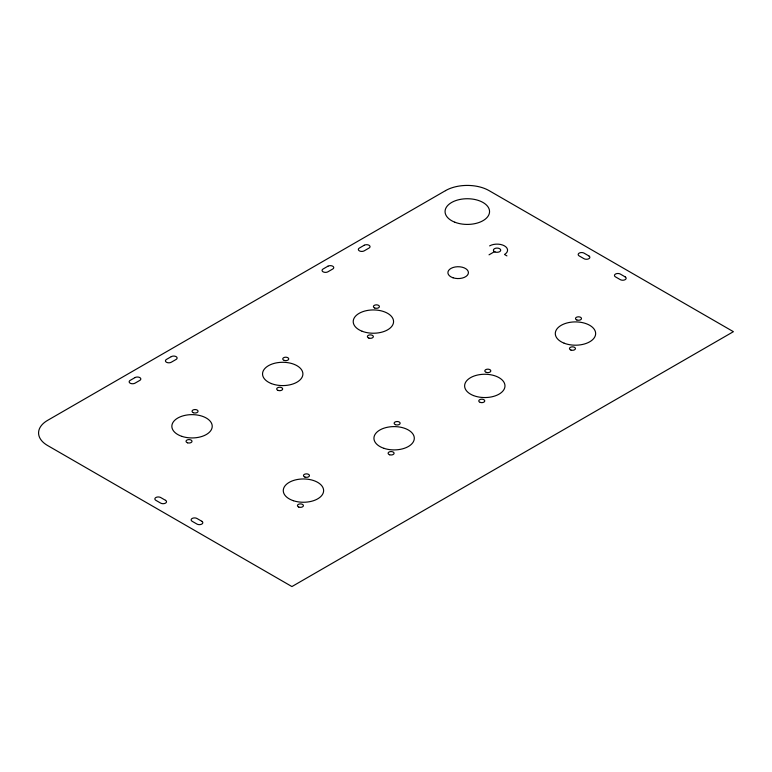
<?xml version="1.0" encoding="UTF-8"?>
<svg xmlns="http://www.w3.org/2000/svg" width="772" height="772" viewBox="0 0 772 772"><rect width="100%" height="100%" fill="white"/><g stroke="black" fill="none" stroke-linecap="round" stroke-linejoin="round"><path stroke-width="1.16" d="M489.023 254.828L494.456 251.691M506.924 255.889L504.492 254.48A10.518 6.07 0 0 0 504.492 245.892A10.518 6.07 0 0 0 489.622 245.892M445.531 190.626L47.594 420.373A30.793 17.775 0 0 0 47.594 445.512L291.922 586.566L733.4 331.68L489.072 190.626A30.793 17.775 0 0 0 445.531 190.626M134.984 377.595L130.15 380.393A3.426 1.978 0 0 0 130.15 383.182A3.426 1.978 0 0 0 134.984 383.182L139.819 380.393A3.426 1.978 0 0 0 139.819 377.595A3.426 1.978 0 0 0 134.984 377.595M171.268 356.645L166.434 359.443A3.426 1.978 0 0 0 166.434 362.232A3.426 1.978 0 0 0 171.268 362.232L176.112 359.443A3.426 1.978 0 0 0 176.112 356.645A3.426 1.978 0 0 0 171.268 356.645M327.907 266.215L323.063 269.013A3.426 1.978 0 0 0 323.063 271.802A3.426 1.978 0 0 0 327.907 271.802L332.742 269.013A3.426 1.978 0 0 0 332.742 266.215A3.426 1.978 0 0 0 327.907 266.215M364.191 245.264L359.356 248.063A3.426 1.978 0 0 0 359.356 250.852A3.426 1.978 0 0 0 364.191 250.852L369.026 248.063A3.426 1.978 0 0 0 369.026 245.264A3.426 1.978 0 0 0 364.191 245.264M588.862 255.918L584.028 253.12A3.426 1.978 0 0 0 579.183 253.12A3.426 1.978 0 0 0 579.183 255.918L584.028 258.707A3.426 1.978 0 0 0 588.862 258.707A3.426 1.978 0 0 0 588.862 255.918M625.146 276.868L620.312 274.07A3.426 1.978 0 0 0 615.467 274.07A3.426 1.978 0 0 0 615.467 276.868L620.312 279.657A3.426 1.978 0 0 0 625.146 279.657A3.426 1.978 0 0 0 625.146 276.868M165.526 500.324L160.692 497.535A3.426 1.978 0 0 0 155.847 497.535A3.426 1.978 0 0 0 155.847 500.324L160.692 503.122A3.426 1.978 0 0 0 165.526 503.122A3.426 1.978 0 0 0 165.526 500.324M201.81 521.274L196.976 518.485A3.426 1.978 0 0 0 192.131 518.485A3.426 1.978 0 0 0 192.131 521.274L196.976 524.072A3.426 1.978 0 0 0 201.81 524.072A3.426 1.978 0 0 0 201.81 521.274M193.376 412.711A2.991 1.727 0 0 0 198.047 411.399A2.991 1.727 0 0 0 193.753 409.72A2.991 1.727 0 0 0 193.376 412.711M187.519 442.8A2.991 1.727 0 0 0 192.006 441.304A2.991 1.727 0 0 0 187.519 439.808A2.991 1.727 0 0 0 187.519 442.8M284.241 360.418A2.991 1.727 0 0 0 288.728 358.922A2.991 1.727 0 0 0 284.241 357.426A2.991 1.727 0 0 0 284.241 360.418M278.19 390.449A2.991 1.727 0 0 0 282.677 388.953A2.991 1.727 0 0 0 278.19 387.457A2.991 1.727 0 0 0 278.19 390.449M368.871 338.097A2.991 1.727 0 0 0 373.358 336.602A2.991 1.727 0 0 0 368.871 335.106A2.991 1.727 0 0 0 368.871 338.097M374.729 308.009A2.991 1.727 0 0 0 379.399 306.696A2.991 1.727 0 0 0 375.105 305.017A2.991 1.727 0 0 0 374.729 308.009M453.019 277.775A10.268 5.925 0 0 0 468.421 272.651A10.268 5.925 0 0 0 453.019 267.517A10.268 5.925 0 0 0 453.019 277.775M362.078 331.236A20.188 11.657 0 0 0 393.517 322.416A20.188 11.657 0 0 0 364.567 311.106A20.188 11.657 0 0 0 362.078 331.236M271.397 383.587A20.188 11.657 0 0 0 302.846 374.767A20.188 11.657 0 0 0 273.896 363.458A20.188 11.657 0 0 0 271.397 383.587M181.941 436.383A20.188 11.657 0 0 0 212.223 426.289A20.188 11.657 0 0 0 181.941 416.195A20.188 11.657 0 0 0 181.941 436.383M494.997 251.942A3.677 2.123 0 0 0 500.719 250.34A3.677 2.123 0 0 0 495.45 248.285A3.677 2.123 0 0 0 494.997 251.942M293.35 500.7A20.188 11.657 0 0 0 323.622 490.606A20.188 11.657 0 0 0 293.35 480.522A20.188 11.657 0 0 0 293.35 500.7M304.969 477.096A2.991 1.727 0 0 0 309.456 475.591A2.991 1.727 0 0 0 304.969 474.095A2.991 1.727 0 0 0 304.969 477.096M298.735 507.05A2.991 1.727 0 0 0 303.406 505.747A2.991 1.727 0 0 0 299.111 504.068A2.991 1.727 0 0 0 298.735 507.05M395.467 424.677A2.991 1.727 0 0 0 400.128 423.365A2.991 1.727 0 0 0 395.833 421.686A2.991 1.727 0 0 0 395.467 424.677M389.599 454.766A2.991 1.727 0 0 0 394.087 453.27A2.991 1.727 0 0 0 389.599 451.774A2.991 1.727 0 0 0 389.599 454.766M486.321 372.393A2.991 1.727 0 0 0 490.809 370.888A2.991 1.727 0 0 0 486.321 369.392A2.991 1.727 0 0 0 486.321 372.393M480.271 402.415A2.991 1.727 0 0 0 484.758 400.919A2.991 1.727 0 0 0 480.271 399.423A2.991 1.727 0 0 0 480.271 402.415M473.477 395.553A20.188 11.657 0 0 0 504.927 386.733A20.188 11.657 0 0 0 475.977 375.424A20.188 11.657 0 0 0 473.477 395.553M384.022 448.349A20.188 11.657 0 0 0 414.303 438.255A20.188 11.657 0 0 0 384.022 428.161A20.188 11.657 0 0 0 384.022 448.349M454.833 222.211A22.243 12.844 0 0 0 489.496 212.493A22.243 12.844 0 0 0 457.584 200.025A22.243 12.844 0 0 0 454.833 222.211M576.819 319.975A2.991 1.727 0 0 0 581.48 318.662A2.991 1.727 0 0 0 577.186 316.983A2.991 1.727 0 0 0 576.819 319.975M570.952 350.063A2.991 1.727 0 0 0 575.439 348.568A2.991 1.727 0 0 0 570.952 347.072A2.991 1.727 0 0 0 570.952 350.063M564.158 343.202A20.188 11.657 0 0 0 595.598 334.382A20.188 11.657 0 0 0 566.648 323.072A20.188 11.657 0 0 0 564.158 343.202"/></g></svg>
